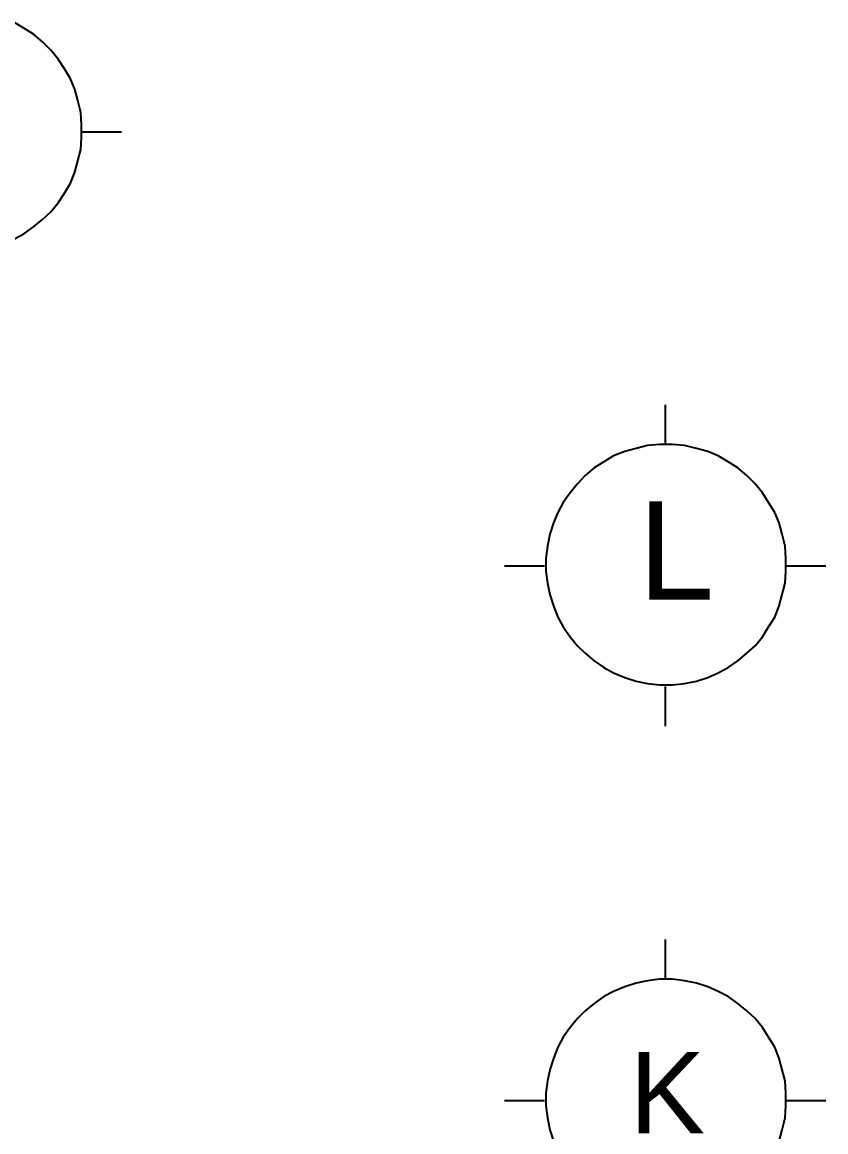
# Model space of a CAD drawing. Header units: millimetres. Extents: x 5 to 415, y 48 to 251.
# Drawn here: x 395.76 to 414.6, y 224.23 to 250.22 of the extents above; entities that cross this region are included whole.
import ezdxf

# ---------------------------------------------------------------- set-up
doc = ezdxf.new("R2010")
doc.units = ezdxf.units.MM
doc.layers.add('P', color=7, linetype='Continuous')
doc.layers.add('T', color=7, linetype='Continuous')

msp = doc.modelspace()

# ---------------------------------------------------------------- linework, layer by layer
at = {"layer": 'P'}
for points in [[(395.799, 250.084), (395.57, 250.225)], [(396.028, 249.943), (395.799, 250.084)], [(396.24, 249.767), (396.028, 249.943)], [(396.434, 249.573), (396.24, 249.767)], [(396.61, 249.361), (396.434, 249.573)], [(396.752, 249.132), (396.61, 249.361)], [(396.893, 248.902), (396.752, 249.132)], [(396.998, 248.655), (396.893, 248.902)], [(397.069, 248.391), (396.998, 248.655)], [(397.14, 248.109), (397.069, 248.391)], [(397.157, 247.826), (397.14, 248.109)], [(397.157, 247.685), (397.157, 247.826)], [(397.14, 247.244), (397.157, 247.527)], [(397.157, 247.527), (397.157, 247.685)], [(398.092, 247.65), (397.157, 247.65)], [(397.069, 246.98), (397.14, 247.244)], [(396.998, 246.715), (397.069, 246.98)], [(396.893, 246.451), (396.998, 246.715)], [(396.752, 246.221), (396.893, 246.451)], [(396.61, 245.992), (396.752, 246.221)], [(396.434, 245.78), (396.61, 245.992)], [(396.24, 245.604), (396.434, 245.78)], [(395.799, 245.269), (396.028, 245.428)], [(396.028, 245.428), (396.24, 245.604)], [(395.57, 245.145), (395.799, 245.269)], [(410.845, 240.33), (410.845, 241.265)], [(409.893, 240.171), (409.628, 240.065)], [(410.157, 240.242), (409.893, 240.171)], [(410.422, 240.312), (410.157, 240.242)], [(410.704, 240.33), (410.422, 240.312)], [(410.863, 240.33), (410.704, 240.33)], [(411.004, 240.33), (410.863, 240.33)], [(411.286, 240.312), (411.004, 240.33)], [(411.568, 240.242), (411.286, 240.312)], [(411.833, 240.171), (411.568, 240.242)], [(412.08, 240.065), (411.833, 240.171)], [(409.399, 239.924), (409.169, 239.783)], [(409.628, 240.065), (409.399, 239.924)], [(412.309, 239.924), (412.08, 240.065)], [(412.538, 239.783), (412.309, 239.924)], [(409.169, 239.783), (408.958, 239.607)], [(412.75, 239.607), (412.538, 239.783)], [(408.781, 239.413), (408.605, 239.201)], [(408.958, 239.607), (408.781, 239.413)], [(412.944, 239.413), (412.75, 239.607)], [(413.12, 239.201), (412.944, 239.413)], [(408.605, 239.201), (408.446, 238.972)], [(413.262, 238.972), (413.12, 239.201)], [(408.446, 238.972), (408.323, 238.742)], [(413.403, 238.742), (413.262, 238.972)], [(408.323, 238.742), (408.217, 238.495)], [(413.508, 238.495), (413.403, 238.742)], [(408.217, 238.495), (408.129, 238.231)], [(413.579, 238.231), (413.508, 238.495)], [(408.129, 238.231), (408.076, 237.949)], [(413.65, 237.949), (413.579, 238.231)], [(408.076, 237.949), (408.04, 237.666)], [(413.667, 237.666), (413.65, 237.949)], [(408.04, 237.666), (408.04, 237.525)], [(413.667, 237.525), (413.667, 237.666)], [(407.07, 237.49), (408.005, 237.49)], [(408.04, 237.525), (408.04, 237.367)], [(408.04, 237.367), (408.076, 237.084)], [(413.65, 237.084), (413.667, 237.367)], [(413.667, 237.367), (413.667, 237.525)], [(413.667, 237.49), (414.602, 237.49)], [(408.076, 237.084), (408.129, 236.82)], [(413.579, 236.82), (413.65, 237.084)], [(408.129, 236.82), (408.217, 236.555)], [(413.508, 236.555), (413.579, 236.82)], [(408.217, 236.555), (408.323, 236.291)], [(413.403, 236.291), (413.508, 236.555)], [(408.323, 236.291), (408.446, 236.061)], [(413.262, 236.061), (413.403, 236.291)], [(408.446, 236.061), (408.605, 235.832)], [(413.12, 235.832), (413.262, 236.061)], [(408.605, 235.832), (408.781, 235.62)], [(412.944, 235.62), (413.12, 235.832)], [(408.781, 235.62), (408.958, 235.444)], [(412.75, 235.444), (412.944, 235.62)], [(408.958, 235.444), (409.169, 235.268)], [(409.169, 235.268), (409.399, 235.109)], [(412.309, 235.109), (412.538, 235.268)], [(412.538, 235.268), (412.75, 235.444)], [(409.399, 235.109), (409.628, 234.985)], [(409.628, 234.985), (409.893, 234.879)], [(411.833, 234.879), (412.08, 234.985)], [(412.08, 234.985), (412.309, 235.109)], [(409.893, 234.879), (410.157, 234.791)], [(410.157, 234.791), (410.422, 234.738)], [(410.422, 234.738), (410.704, 234.703)], [(410.704, 234.703), (410.863, 234.703)], [(410.863, 234.703), (411.004, 234.703)], [(411.004, 234.703), (411.286, 234.738)], [(411.286, 234.738), (411.568, 234.791)], [(411.568, 234.791), (411.833, 234.879)], [(410.845, 233.733), (410.845, 234.668)], [(410.845, 227.806), (410.845, 228.741)], [(410.157, 227.718), (409.893, 227.63)], [(410.422, 227.771), (410.157, 227.718)], [(410.704, 227.806), (410.422, 227.771)], [(410.863, 227.806), (410.704, 227.806)], [(411.004, 227.806), (410.863, 227.806)], [(411.286, 227.771), (411.004, 227.806)], [(411.568, 227.718), (411.286, 227.771)], [(411.833, 227.63), (411.568, 227.718)], [(409.628, 227.524), (409.399, 227.401)], [(409.893, 227.63), (409.628, 227.524)], [(412.08, 227.524), (411.833, 227.63)], [(412.309, 227.401), (412.08, 227.524)], [(409.169, 227.242), (408.958, 227.065)], [(409.399, 227.401), (409.169, 227.242)], [(412.538, 227.242), (412.309, 227.401)], [(412.75, 227.065), (412.538, 227.242)], [(408.958, 227.065), (408.781, 226.889)], [(412.944, 226.889), (412.75, 227.065)], [(408.605, 226.677), (408.446, 226.448)], [(408.781, 226.889), (408.605, 226.677)], [(413.12, 226.677), (412.944, 226.889)], [(413.262, 226.448), (413.12, 226.677)], [(408.446, 226.448), (408.323, 226.219)], [(413.403, 226.219), (413.262, 226.448)], [(408.323, 226.219), (408.217, 225.954)], [(413.508, 225.954), (413.403, 226.219)], [(408.217, 225.954), (408.129, 225.69)], [(413.579, 225.69), (413.508, 225.954)], [(408.129, 225.69), (408.076, 225.425)], [(413.65, 225.425), (413.579, 225.69)], [(408.076, 225.425), (408.04, 225.143)], [(413.667, 225.143), (413.65, 225.425)], [(408.04, 225.143), (408.04, 224.984)], [(413.667, 224.984), (413.667, 225.143)], [(407.07, 224.966), (408.005, 224.966)], [(408.04, 224.984), (408.04, 224.843)], [(408.04, 224.843), (408.076, 224.561)], [(413.65, 224.561), (413.667, 224.843)], [(413.667, 224.843), (413.667, 224.984)], [(413.667, 224.966), (414.602, 224.966)], [(408.076, 224.561), (408.129, 224.278)], [(413.579, 224.278), (413.65, 224.561)], [(408.129, 224.278), (408.217, 224.014)], [(413.508, 224.014), (413.579, 224.278)]]:
    msp.add_lwpolyline(points, dxfattribs=at)

# ---------------------------------------------------------------- texts
at = {"layer": 'T', "attachment_point": 7}
for s, insert, char_height in [('{\\fArial|b0|i0|c0|p18;L}', (410.2, 236.7), 2.3), ('{\\fArial|b0|i0|c0|p18;K}', (410, 224.2), 1.9)]:
    msp.add_mtext(s, dxfattribs=dict(at, insert=insert, char_height=char_height))

doc.saveas('drawing.dxf')
